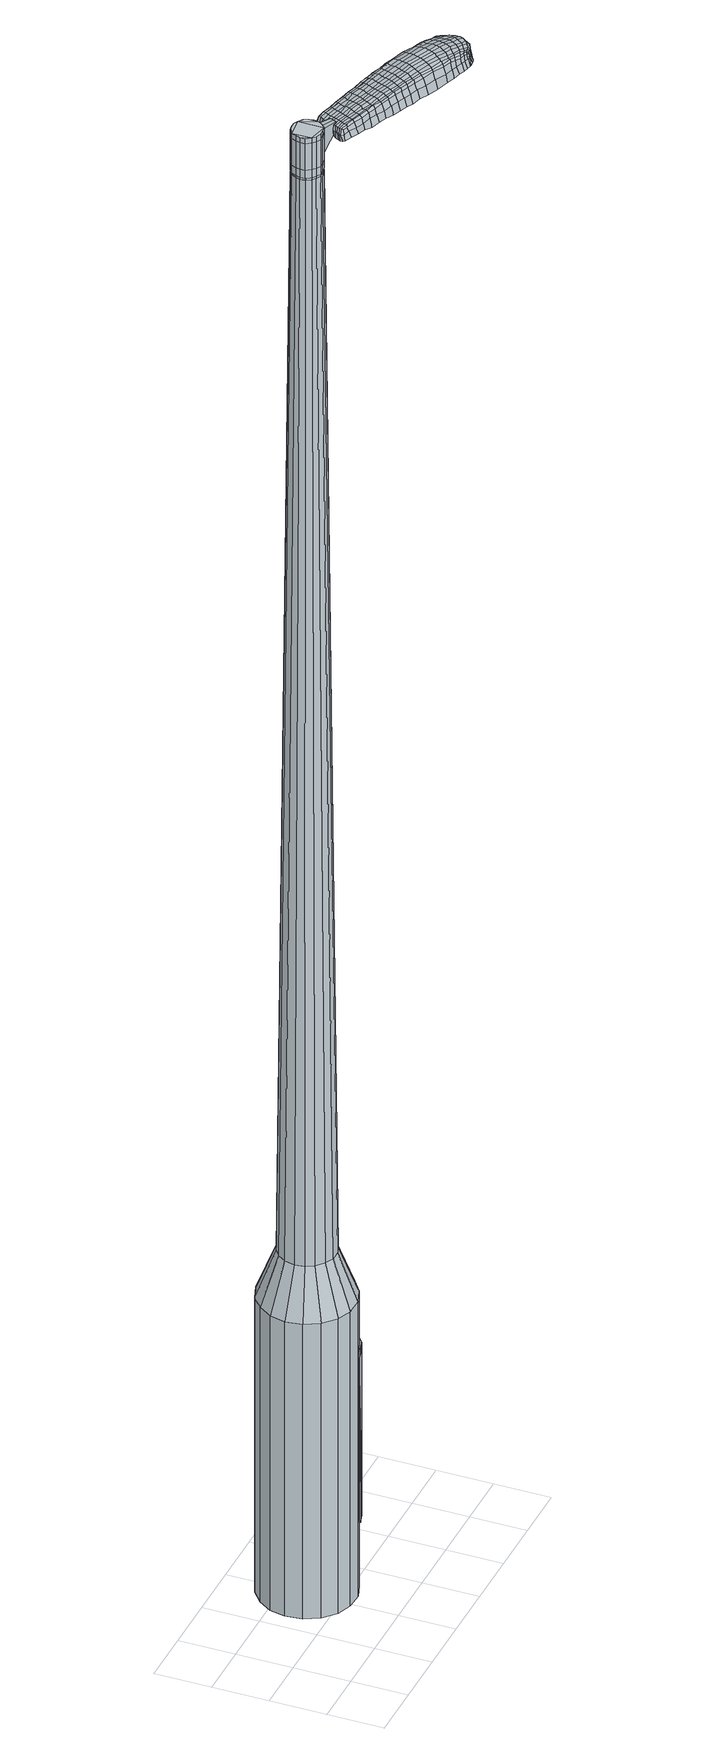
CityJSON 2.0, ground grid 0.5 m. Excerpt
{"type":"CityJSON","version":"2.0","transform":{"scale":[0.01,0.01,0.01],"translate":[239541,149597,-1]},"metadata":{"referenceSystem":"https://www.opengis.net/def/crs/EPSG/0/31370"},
"CityObjects":{
"object1":{"type":"GenericCityObject","attributes":{"cluster":904,"mean_distance_to_centroid":0.266,"new_centroid_x":239542.05,"new_centroid_y":149597.81,"mean_distance_to_camera":7.8,"H1":9.66,"H2":7.06,"Z_final":114.32,"cluster2":-1,"proj_x":239540.01,"proj_y":149602.81,"id_line":43031,"bearing_l":247.84,"distance":5.4,"orientation":"left","G_obj":337.84},"geometry":[{"type":"MultiSurface","lod":"2","boundaries":[[[0,1,2,3]],[[1,4,5,2]],[[4,6,7,5]],[[6,8,9,7]],[[8,10,11,9]],[[10,12,13,11]],[[12,14,15,13]],[[14,16,17,15]],[[16,18,19,17]],[[18,20,21,19]],[[20,22,23,21]],[[22,24,25,23]],[[24,26,27,25]],[[26,28,29,27]],[[28,30,31,29]],[[30,32,33,31]],[[32,34,35,33]],[[34,0,3,35]],[[36,37,38,39]],[[38,40,41,42]],[[41,43,42]],[[42,44,45,46]],[[45,47,46]],[[46,48,49,50]],[[49,51,50]],[[42,46,50,38]],[[50,52,39,38]],[[53,36,39]],[[2,5,7,35]],[[7,9,11,15]],[[11,13,15]],[[15,17,19,23]],[[19,21,23]],[[23,25,27,31]],[[27,29,31]],[[15,23,31,7]],[[31,33,35,7]],[[3,2,35]],[[1,0,54,55]],[[0,34,56,54]],[[34,32,57,56]],[[32,30,58,57]],[[30,28,59,58]],[[28,26,60,59]],[[26,24,61,60]],[[24,22,62,61]],[[22,20,63,62]],[[20,18,64,63]],[[18,16,65,64]],[[16,14,66,65]],[[14,12,67,66]],[[12,10,68,67]],[[10,8,69,68]],[[8,6,70,69]],[[6,4,71,70]],[[4,1,55,71]],[[55,54,72,73]],[[54,56,74,72]],[[56,57,75,74]],[[57,58,76,75]],[[58,59,77,76]],[[59,60,78,77]],[[60,61,79,78]],[[61,62,80,79]],[[62,63,81,80]],[[63,64,82,81]],[[64,65,83,82]],[[65,66,84,83]],[[66,67,85,84]],[[67,68,86,85]],[[68,69,87,86]],[[69,70,88,87]],[[70,71,89,88]],[[71,55,73,89]],[[90,91,92,73]],[[93,94,91,90]],[[95,96,94,93]],[[97,98,96,95]],[[77,99,98,97]],[[78,100,99,77]],[[79,101,100,78]],[[102,103,101,79]],[[104,105,103,102]],[[82,106,105,104]],[[83,107,106,82]],[[108,109,107,83]],[[85,110,109,108]],[[86,111,110,85]],[[112,113,111,86]],[[88,114,113,112]],[[115,116,114,88]],[[73,92,116,115]],[[117,118,119,120]],[[121,117,120,122]],[[123,121,122,124]],[[125,123,124,126]],[[127,125,126,128]],[[129,127,128,130]],[[131,129,130,132]],[[133,131,132,134]],[[135,133,134,136]],[[137,135,136,138]],[[139,137,138,140]],[[141,139,140,142]],[[143,141,142,144]],[[145,143,144,146]],[[147,145,146,148]],[[149,147,148,150]],[[72,90,73]],[[72,74,93,90]],[[74,75,95,93]],[[75,76,97,95]],[[76,77,97]],[[80,102,79]],[[80,81,104,102]],[[81,82,104]],[[84,108,83]],[[84,85,108]],[[87,112,86]],[[87,88,112]],[[89,115,88]],[[89,73,115]],[[151,92,91]],[[152,116,92]],[[152,114,116]],[[153,113,114]],[[153,111,113]],[[154,109,110]],[[154,107,109]],[[155,105,106]],[[155,156,103,105]],[[156,101,103]],[[157,98,99]],[[157,158,96,98]],[[158,159,94,96]],[[159,151,91,94]],[[39,52,149,160]],[[92,151,161,150]],[[53,39,160,118]],[[151,159,119,161]],[[36,53,118,117]],[[159,158,120,119]],[[37,36,117,121]],[[158,157,122,120]],[[38,37,121,123]],[[157,99,124,122]],[[40,38,123,125]],[[99,100,126,124]],[[41,40,125,127]],[[100,101,128,126]],[[43,41,127,129]],[[101,156,130,128]],[[42,43,129,131]],[[156,155,132,130]],[[44,42,131,133]],[[155,106,134,132]],[[45,44,133,135]],[[106,107,136,134]],[[47,45,135,137]],[[107,154,138,136]],[[46,47,137,139]],[[154,110,140,138]],[[48,46,139,141]],[[110,111,142,140]],[[49,48,141,143]],[[111,153,144,142]],[[51,49,143,145]],[[153,114,146,144]],[[50,51,145,147]],[[114,152,148,146]],[[52,50,147,149]],[[152,92,150,148]],[[149,150,162,163]],[[150,161,164,162]],[[161,119,165,164]],[[119,118,166,165]],[[118,160,167,166]],[[160,149,163,167]],[[168,169,170,171]],[[172,168,171,173]],[[168,172,174,175]],[[169,168,175,176]],[[177,178,179,180]],[[181,177,180,182]],[[177,181,183,184]],[[178,177,184,185]],[[186,187,188,189]],[[190,186,189,191]],[[186,190,192,193]],[[187,186,193,194]],[[195,196,197,198]],[[199,195,198,200]],[[195,199,201,202]],[[196,195,202,203]],[[204,205,206,207]],[[208,204,207,209]],[[204,208,210,211]],[[205,204,211,212]],[[213,214,215,216]],[[217,213,216,218]],[[213,217,219,220]],[[214,213,220,221]],[[222,223,224,225]],[[214,222,225,215]],[[222,214,221,226]],[[223,222,226,227]],[[228,229,230,231]],[[223,228,231,224]],[[228,223,227,232]],[[229,228,232,233]],[[234,172,173,235]],[[229,234,235,230]],[[234,229,233,236]],[[172,234,236,174]],[[237,238,239,240]],[[241,237,240,242]],[[237,241,243,244]],[[238,237,244,245]],[[246,247,248,249]],[[238,246,249,239]],[[246,238,245,250]],[[247,246,250,251]],[[252,253,254,255]],[[247,252,255,248]],[[252,247,251,256]],[[253,252,256,257]],[[258,259,260,261]],[[253,258,261,254]],[[258,253,257,262]],[[259,258,262,263]],[[264,169,176,265]],[[259,264,265,260]],[[264,259,263,266]],[[169,264,266,170]],[[267,268,269,270]],[[271,267,270,272]],[[267,271,273,274]],[[268,267,274,275]],[[276,277,278,279]],[[268,276,279,269]],[[276,268,275,280]],[[277,276,280,281]],[[282,283,284,285]],[[277,282,285,278]],[[282,277,281,286]],[[283,282,286,287]],[[288,181,182,289]],[[283,288,289,284]],[[288,283,287,290]],[[181,288,290,183]],[[291,292,293,294]],[[295,291,294,296]],[[291,295,297,298]],[[292,291,298,299]],[[300,301,302,303]],[[292,300,303,293]],[[300,292,299,304]],[[301,300,304,305]],[[306,307,308,309]],[[301,306,309,302]],[[306,301,305,310]],[[307,306,310,311]],[[312,313,314,315]],[[307,312,315,308]],[[312,307,311,316]],[[313,312,316,317]],[[318,178,185,319]],[[313,318,319,314]],[[318,313,317,320]],[[178,318,320,179]],[[321,207,206,322]],[[323,321,322,324]],[[321,323,325,326]],[[207,321,326,209]],[[327,323,324,328]],[[329,327,328,330]],[[327,329,331,332]],[[323,327,332,325]],[[333,329,330,334]],[[335,333,334,336]],[[333,335,337,338]],[[329,333,338,331]],[[339,335,336,340]],[[341,339,340,342]],[[339,341,343,344]],[[335,339,344,337]],[[345,341,342,346]],[[196,345,346,197]],[[345,196,203,347]],[[341,345,347,343]],[[348,349,194,193]],[[350,348,193,192]],[[348,350,351,352]],[[349,348,352,353]],[[354,355,353,352]],[[356,354,352,351]],[[354,356,357,358]],[[355,354,358,359]],[[360,361,359,358]],[[362,360,358,357]],[[360,362,363,364]],[[361,360,364,365]],[[366,367,365,364]],[[368,366,364,363]],[[366,368,201,199]],[[367,366,199,200]],[[369,370,371,372]],[[271,369,372,273]],[[369,271,272,373]],[[370,369,373,374]],[[375,190,191,376]],[[370,375,376,371]],[[375,370,374,377]],[[190,375,377,192]],[[378,379,380,381]],[[217,378,381,219]],[[378,217,218,382]],[[379,378,382,383]],[[384,385,386,387]],[[379,384,387,380]],[[384,379,383,388]],[[385,384,388,389]],[[390,187,194,391]],[[385,390,391,386]],[[390,385,389,392]],[[187,390,392,188]],[[393,394,395,396]],[[175,393,396,176]],[[393,175,174,397]],[[394,393,397,398]],[[399,400,401,402]],[[394,399,402,395]],[[399,394,398,403]],[[400,399,403,404]],[[405,198,197,406]],[[400,405,406,401]],[[405,400,404,407]],[[198,405,407,200]],[[408,409,410,411]],[[180,408,411,182]],[[408,180,179,412]],[[409,408,412,413]],[[414,202,201,415]],[[409,414,415,410]],[[414,409,413,416]],[[202,414,416,203]],[[417,418,419,420]],[[295,417,420,297]],[[417,295,296,421]],[[418,417,421,422]],[[423,208,209,424]],[[418,423,424,419]],[[423,418,422,425]],[[208,423,425,210]],[[426,427,428,429]],[[241,426,429,243]],[[426,241,242,430]],[[427,426,430,431]],[[432,433,434,435]],[[427,432,435,428]],[[432,427,431,436]],[[433,432,436,437]],[[438,205,212,439]],[[433,438,439,434]],[[438,433,437,440]],[[205,438,440,206]],[[441,442,431,430]],[[240,441,430,242]],[[441,240,239,443]],[[442,441,443,444]],[[445,446,437,436]],[[442,445,436,431]],[[445,442,444,447]],[[446,445,447,448]],[[449,322,206,440]],[[446,449,440,437]],[[449,446,448,450]],[[322,449,450,324]],[[451,452,453,454]],[[298,451,454,299]],[[451,298,297,420]],[[452,451,420,419]],[[455,326,325,456]],[[452,455,456,453]],[[455,452,419,424]],[[326,455,424,209]],[[457,458,444,443]],[[249,457,443,239]],[[457,249,248,459]],[[458,457,459,460]],[[461,462,448,447]],[[458,461,447,444]],[[461,458,460,463]],[[462,461,463,464]],[[465,328,324,450]],[[462,465,450,448]],[[465,462,464,466]],[[328,465,466,330]],[[467,468,469,470]],[[304,467,470,305]],[[467,304,299,454]],[[468,467,454,453]],[[471,332,331,472]],[[468,471,472,469]],[[471,468,453,456]],[[332,471,456,325]],[[473,474,460,459]],[[255,473,459,248]],[[473,255,254,475]],[[474,473,475,476]],[[477,478,464,463]],[[474,477,463,460]],[[477,474,476,479]],[[478,477,479,480]],[[481,334,330,466]],[[478,481,466,464]],[[481,478,480,482]],[[334,481,482,336]],[[483,484,485,486]],[[310,483,486,311]],[[483,310,305,470]],[[484,483,470,469]],[[487,338,337,488]],[[484,487,488,485]],[[487,484,469,472]],[[338,487,472,331]],[[489,490,476,475]],[[261,489,475,254]],[[489,261,260,491]],[[490,489,491,492]],[[493,494,480,479]],[[490,493,479,476]],[[493,490,492,495]],[[494,493,495,496]],[[497,340,336,482]],[[494,497,482,480]],[[497,494,496,498]],[[340,497,498,342]],[[499,500,501,502]],[[316,499,502,317]],[[499,316,311,486]],[[500,499,486,485]],[[503,344,343,504]],[[500,503,504,501]],[[503,500,485,488]],[[344,503,488,337]],[[505,506,492,491]],[[265,505,491,260]],[[505,265,176,396]],[[506,505,396,395]],[[507,508,496,495]],[[506,507,495,492]],[[507,506,395,402]],[[508,507,402,401]],[[509,346,342,498]],[[508,509,498,496]],[[509,508,401,406]],[[346,509,406,197]],[[510,511,413,412]],[[320,510,412,179]],[[510,320,317,502]],[[511,510,502,501]],[[512,347,203,416]],[[511,512,416,413]],[[512,511,501,504]],[[347,512,504,343]],[[513,514,374,373]],[[270,513,373,272]],[[513,270,269,515]],[[514,513,515,516]],[[517,350,192,377]],[[514,517,377,374]],[[517,514,516,518]],[[350,517,518,351]],[[519,520,521,522]],[[220,519,522,221]],[[519,220,219,381]],[[520,519,381,380]],[[523,524,525,526]],[[520,523,526,521]],[[523,520,380,387]],[[524,523,387,386]],[[527,349,353,528]],[[524,527,528,525]],[[527,524,386,391]],[[349,527,391,194]],[[529,530,516,515]],[[279,529,515,269]],[[529,279,278,531]],[[530,529,531,532]],[[533,356,351,518]],[[530,533,518,516]],[[533,530,532,534]],[[356,533,534,357]],[[535,536,537,538]],[[226,535,538,227]],[[535,226,221,522]],[[536,535,522,521]],[[539,540,541,542]],[[536,539,542,537]],[[539,536,521,526]],[[540,539,526,525]],[[543,355,359,544]],[[540,543,544,541]],[[543,540,525,528]],[[355,543,528,353]],[[545,546,532,531]],[[285,545,531,278]],[[545,285,284,547]],[[546,545,547,548]],[[549,362,357,534]],[[546,549,534,532]],[[549,546,548,550]],[[362,549,550,363]],[[551,552,553,554]],[[232,551,554,233]],[[551,232,227,538]],[[552,551,538,537]],[[555,556,557,558]],[[552,555,558,553]],[[555,552,537,542]],[[556,555,542,541]],[[559,361,365,560]],[[556,559,560,557]],[[559,556,541,544]],[[361,559,544,359]],[[561,562,548,547]],[[289,561,547,284]],[[561,289,182,411]],[[562,561,411,410]],[[563,368,363,550]],[[562,563,550,548]],[[563,562,410,415]],[[368,563,415,201]],[[564,565,398,397]],[[236,564,397,174]],[[564,236,233,554]],[[565,564,554,553]],[[566,567,404,403]],[[565,566,403,398]],[[566,565,553,558]],[[567,566,558,557]],[[568,367,200,407]],[[567,568,407,404]],[[568,567,557,560]],[[367,568,560,365]],[[569,570,571,572]],[[572,571,573,574]],[[575,573,571,576]],[[576,571,570,577]],[[578,579,580,581]],[[581,580,582,583]],[[584,582,580,585]],[[585,580,579,586]],[[587,588,589,590]],[[590,589,591,592]],[[593,591,589,594]],[[594,589,588,595]],[[596,597,598,599]],[[599,598,600,601]],[[602,600,598,603]],[[603,598,597,604]],[[605,606,607,608]],[[608,607,609,610]],[[611,609,607,612]],[[612,607,606,613]],[[614,615,616,617]],[[617,616,618,619]],[[620,618,616,621]],[[621,616,615,622]],[[623,624,625,626]],[[626,625,615,614]],[[622,615,625,627]],[[627,625,624,628]],[[629,630,631,632]],[[632,631,624,623]],[[628,624,631,633]],[[633,631,630,634]],[[574,573,635,636]],[[636,635,630,629]],[[634,630,635,637]],[[637,635,573,575]],[[638,639,640,641]],[[641,640,642,643]],[[644,642,640,645]],[[645,640,639,646]],[[647,648,649,650]],[[650,649,639,638]],[[646,639,649,651]],[[651,649,648,652]],[[653,654,655,656]],[[656,655,648,647]],[[652,648,655,657]],[[657,655,654,658]],[[659,660,661,662]],[[662,661,654,653]],[[658,654,661,663]],[[663,661,660,664]],[[577,570,665,666]],[[666,665,660,659]],[[664,660,665,667]],[[667,665,570,569]],[[668,669,670,671]],[[671,670,672,673]],[[674,672,670,675]],[[675,670,669,676]],[[677,678,679,680]],[[680,679,669,668]],[[676,669,679,681]],[[681,679,678,682]],[[683,684,685,686]],[[686,685,678,677]],[[682,678,685,687]],[[687,685,684,688]],[[583,582,689,690]],[[690,689,684,683]],[[688,684,689,691]],[[691,689,582,584]],[[692,693,694,695]],[[695,694,696,697]],[[698,696,694,699]],[[699,694,693,700]],[[701,702,703,704]],[[704,703,693,692]],[[700,693,703,705]],[[705,703,702,706]],[[707,708,709,710]],[[710,709,702,701]],[[706,702,709,711]],[[711,709,708,712]],[[713,714,715,716]],[[716,715,708,707]],[[712,708,715,717]],[[717,715,714,718]],[[586,579,719,720]],[[720,719,714,713]],[[718,714,719,721]],[[721,719,579,578]],[[605,608,722,723]],[[723,722,724,725]],[[726,724,722,727]],[[727,722,608,610]],[[725,724,728,729]],[[729,728,730,731]],[[732,730,728,733]],[[733,728,724,726]],[[731,730,734,735]],[[735,734,736,737]],[[738,736,734,739]],[[739,734,730,732]],[[737,736,740,741]],[[741,740,742,743]],[[744,742,740,745]],[[745,740,736,738]],[[743,742,746,747]],[[747,746,597,596]],[[604,597,746,748]],[[748,746,742,744]],[[595,749,750,594]],[[594,750,751,593]],[[752,751,750,753]],[[753,750,749,754]],[[754,755,756,753]],[[753,756,757,752]],[[758,757,756,759]],[[759,756,755,760]],[[760,761,762,759]],[[759,762,763,758]],[[764,763,762,765]],[[765,762,761,766]],[[766,767,768,765]],[[765,768,769,764]],[[602,769,768,600]],[[600,768,767,601]],[[770,771,772,773]],[[773,772,672,674]],[[673,672,772,774]],[[774,772,771,775]],[[592,591,776,777]],[[777,776,771,770]],[[775,771,776,778]],[[778,776,591,593]],[[779,780,781,782]],[[782,781,618,620]],[[619,618,781,783]],[[783,781,780,784]],[[785,786,787,788]],[[788,787,780,779]],[[784,780,787,789]],[[789,787,786,790]],[[595,588,791,792]],[[792,791,786,785]],[[790,786,791,793]],[[793,791,588,587]],[[794,795,796,797]],[[797,796,576,577]],[[575,576,796,798]],[[798,796,795,799]],[[800,801,802,803]],[[803,802,795,794]],[[799,795,802,804]],[[804,802,801,805]],[[596,599,806,807]],[[807,806,801,800]],[[805,801,806,808]],[[808,806,599,601]],[[809,810,811,812]],[[812,811,581,583]],[[578,581,811,813]],[[813,811,810,814]],[[602,603,815,816]],[[816,815,810,809]],[[814,810,815,817]],[[817,815,603,604]],[[818,819,820,821]],[[821,820,696,698]],[[697,696,820,822]],[[822,820,819,823]],[[610,609,824,825]],[[825,824,819,818]],[[823,819,824,826]],[[826,824,609,611]],[[827,828,829,644]],[[829,642,644]],[[643,642,829,830]],[[830,829,828,831]],[[832,833,834,835]],[[835,834,828,827]],[[831,828,834,836]],[[836,834,833,837]],[[613,606,838,839]],[[839,838,833,832]],[[837,833,838,840]],[[840,838,606,605]],[[831,841,830]],[[830,841,641,643]],[[638,641,841,842]],[[842,841,843]],[[837,844,845,836]],[[836,845,841,831]],[[843,841,845,846]],[[846,845,844,847]],[[605,723,848,840]],[[840,848,844,837]],[[847,844,848,849]],[[849,848,723,725]],[[850,851,852,853]],[[853,852,699,700]],[[698,699,852,821]],[[821,852,851,818]],[[726,727,854,855]],[[855,854,851,850]],[[818,851,854,825]],[[825,854,727,610]],[[843,856,842]],[[842,856,650,638]],[[647,650,856,857]],[[847,858,859,846]],[[846,859,856,843]],[[857,856,859,860]],[[860,859,858,861]],[[725,729,862,849]],[[849,862,858,847]],[[861,858,862,863]],[[863,862,729,731]],[[864,865,866,867]],[[867,866,705,706]],[[700,705,866,853]],[[853,866,865,850]],[[732,733,868,869]],[[869,868,865,864]],[[850,865,868,855]],[[855,868,733,726]],[[870,871,857]],[[857,871,656,647]],[[653,656,871,872]],[[872,871,870,873]],[[861,874,875,860]],[[860,875,870,857]],[[873,870,875,876]],[[876,875,874,877]],[[731,735,878,863]],[[863,878,874,861]],[[877,874,878,879]],[[879,878,735,737]],[[880,881,882,883]],[[883,882,711,712]],[[706,711,882,867]],[[867,882,881,864]],[[738,739,884,885]],[[885,884,881,880]],[[864,881,884,869]],[[869,884,739,732]],[[873,886,887,872]],[[872,887,662,653]],[[659,662,887,888]],[[888,887,886,889]],[[877,890,891,876]],[[876,891,886,873]],[[889,886,891,892]],[[892,891,890,893]],[[737,741,894,879]],[[879,894,890,877]],[[893,890,894,895]],[[895,894,741,743]],[[896,897,898,899]],[[899,898,717,718]],[[712,717,898,883]],[[883,898,897,880]],[[744,745,900,901]],[[901,900,897,896]],[[880,897,900,885]],[[885,900,745,738]],[[889,902,903,888]],[[888,903,666,659]],[[577,666,903,797]],[[797,903,902,794]],[[893,904,905,892]],[[892,905,902,889]],[[794,902,905,803]],[[803,905,904,800]],[[743,747,906,895]],[[895,906,904,893]],[[800,904,906,807]],[[807,906,747,596]],[[814,907,908,813]],[[813,908,721,578]],[[718,721,908,899]],[[899,908,907,896]],[[604,748,909,817]],[[817,909,907,814]],[[896,907,909,901]],[[901,909,748,744]],[[775,910,911,774]],[[774,911,671,673]],[[668,671,911,912]],[[912,911,910,913]],[[593,751,914,778]],[[778,914,910,775]],[[913,910,914,915]],[[915,914,751,752]],[[916,917,918,919]],[[919,918,621,622]],[[620,621,918,782]],[[782,918,917,779]],[[920,921,922,923]],[[923,922,917,916]],[[779,917,922,788]],[[788,922,921,785]],[[754,749,924,925]],[[925,924,921,920]],[[785,921,924,792]],[[792,924,749,595]],[[913,926,927,912]],[[912,927,680,668]],[[677,680,927,928]],[[928,927,926,929]],[[752,757,930,915]],[[915,930,926,913]],[[929,926,930,931]],[[931,930,757,758]],[[932,933,934,935]],[[935,934,627,628]],[[622,627,934,919]],[[919,934,933,916]],[[936,937,938,939]],[[939,938,933,932]],[[916,933,938,923]],[[923,938,937,920]],[[760,755,940,941]],[[941,940,937,936]],[[920,937,940,925]],[[925,940,755,754]],[[929,942,943,928]],[[928,943,686,677]],[[683,686,943,944]],[[944,943,942,945]],[[758,763,946,931]],[[931,946,942,929]],[[945,942,946,947]],[[947,946,763,764]],[[948,949,950,951]],[[951,950,633,634]],[[628,633,950,935]],[[935,950,949,932]],[[952,953,954,955]],[[955,954,949,948]],[[932,949,954,939]],[[939,954,953,936]],[[766,761,956,957]],[[957,956,953,952]],[[936,953,956,941]],[[941,956,761,760]],[[945,958,959,944]],[[944,959,690,683]],[[583,690,959,812]],[[812,959,958,809]],[[764,769,960,947]],[[947,960,958,945]],[[809,958,960,816]],[[816,960,769,602]],[[799,961,962,798]],[[798,962,637,575]],[[634,637,962,951]],[[951,962,961,948]],[[805,963,964,804]],[[804,964,961,799]],[[948,961,964,955]],[[955,964,963,952]],[[601,767,965,808]],[[808,965,963,805]],[[952,963,965,957]],[[957,965,767,766]],[[569,572,171,170]],[[572,574,173,171]],[[584,585,184,183]],[[585,586,185,184]],[[587,590,189,188]],[[590,592,191,189]],[[611,612,211,210]],[[612,613,212,211]],[[614,617,216,215]],[[617,619,218,216]],[[623,626,225,224]],[[626,614,215,225]],[[629,632,231,230]],[[632,623,224,231]],[[574,636,235,173]],[[636,629,230,235]],[[644,645,244,243]],[[645,646,245,244]],[[646,651,250,245]],[[651,652,251,250]],[[652,657,256,251]],[[657,658,257,256]],[[658,663,262,257]],[[663,664,263,262]],[[664,667,266,263]],[[667,569,170,266]],[[674,675,274,273]],[[675,676,275,274]],[[676,681,280,275]],[[681,682,281,280]],[[682,687,286,281]],[[687,688,287,286]],[[688,691,290,287]],[[691,584,183,290]],[[692,695,294,293]],[[695,697,296,294]],[[701,704,303,302]],[[704,692,293,303]],[[707,710,309,308]],[[710,701,302,309]],[[713,716,315,314]],[[716,707,308,315]],[[586,720,319,185]],[[720,713,314,319]],[[770,773,372,371]],[[773,674,273,372]],[[592,777,376,191]],[[777,770,371,376]],[[619,783,382,218]],[[783,784,383,382]],[[784,789,388,383]],[[789,790,389,388]],[[790,793,392,389]],[[793,587,188,392]],[[697,822,421,296]],[[822,823,422,421]],[[823,826,425,422]],[[826,611,210,425]],[[827,644,429,428]],[[644,243,429]],[[832,835,435,434]],[[835,827,428,435]],[[613,839,439,212]],[[839,832,434,439]],[[966,967,968,969]],[[970,971,969,968]],[[972,973,974,975]],[[976,977,978,979]],[[967,980,981,968]],[[982,970,968,981]],[[983,972,975,984]],[[985,986,977,976]],[[980,987,988,981]],[[988,989,982,981]],[[990,983,984,991]],[[992,986,985,993]],[[987,994,995,988]],[[995,996,989,988]],[[997,990,991,998]],[[999,992,993,1000]],[[1001,1002,1003,1004]],[[1005,1006,1002,1001]],[[1005,1007,1008,1006]],[[1007,1009,1010,1008]],[[1011,1012,1013,1014]],[[1015,1016,1012,1011]],[[1017,1018,1016,1015]],[[1019,1020,1018,1017]],[[1014,1003,1002,1011]],[[1011,1002,1006,1015]],[[1006,1008,1017,1015]],[[1008,1010,1019,1017]],[[975,974,971,970]],[[984,975,970,982]],[[989,991,984,982]],[[996,998,991,989]],[[976,979,973,972]],[[985,976,972,983]],[[993,985,983,990]],[[1000,993,990,997]],[[977,1001,1004,978]],[[986,1005,1001,977]],[[1007,1005,986,992]],[[1009,1007,992,999]],[[1021,1022,1023,1024]],[[1023,1025,1026,1027]],[[1023,1027,1028,1029]],[[1023,1029,1024]],[[1030,1021,1024,1031]],[[1032,1031,1024,1033]],[[1034,1033,1024]],[[1035,1023,1022,1036]],[[1037,1035,1036,1038]],[[1039,1037,1038,1040]],[[1041,1039,1040,1042]],[[1043,1041,1042,1044]],[[1044,1045,1046,1047]],[[1044,1047,1048,1049]],[[1044,1049,1050,1051]],[[1050,1052,1053,1054]],[[1050,1054,1055,1056]],[[1050,1056,1051]],[[1044,1051,1043]],[[1057,1058,1022,1021]],[[1059,1060,1025,1023]],[[1061,1062,1034,1024]],[[1058,1063,1036,1022]],[[1064,1059,1023,1035]],[[1063,1065,1038,1036]],[[1066,1064,1035,1037]],[[1065,1067,1040,1038]],[[1068,1066,1037,1039]],[[1067,1069,1042,1040]],[[1070,1068,1039,1041]],[[1069,1071,1044,1042]],[[1072,1070,1041,1043]],[[1071,1073,1045,1044]],[[1074,1075,1052,1050]],[[1076,1072,1043,1051]],[[1046,1045,1073,1077]],[[1047,1046,1077,1078]],[[1048,1047,1078,1079]],[[1049,1048,1079,1080]],[[1050,1049,1080,1074]],[[1081,1057,1021,1030]],[[1082,1081,1030,1031]],[[1083,1082,1031,1032]],[[1084,1083,1032,1033]],[[1062,1084,1033,1034]],[[1026,1025,1060,1085]],[[1053,1052,1075,1086]],[[1027,1026,1085,1087]],[[1028,1027,1087,1088]],[[1029,1028,1088,1089]],[[1024,1029,1089,1061]],[[1054,1053,1086,1090]],[[1055,1054,1090,1091]],[[1056,1055,1091,1092]],[[1051,1056,1092,1076]]]}]}
},
"vertices":[
[146,66,384],[139,54,384],[139,54,96],[146,66,96],[127,45,384],[127,45,96],[113,40,384],[113,40,96],[98,41,384],[98,41,96],[85,46,384],[85,46,96],[74,56,384],[74,56,96],[67,69,384],[67,69,96],[65,84,384],[65,84,96],[68,98,384],[68,98,96],[76,110,384],[76,110,96],[87,119,384],[87,119,96],[101,124,384],[101,124,96],[116,123,384],[116,123,96],[130,118,384],[130,118,96],[141,108,384],[141,108,96],[148,95,384],[148,95,96],[150,80,384],[150,80,96],[120,86,1524],[118,90,1524],[114,93,1524],[120,77,1524],[110,95,1524],[105,95,1524],[97,91,1524],[101,94,1524],[95,87,1524],[94,83,1524],[97,74,1524],[94,78,1524],[100,71,1524],[104,69,1524],[114,70,1524],[109,69,1524],[117,73,1524],[121,82,1524],[131,73,429],[126,65,429],[132,81,429],[131,90,429],[127,97,429],[121,103,429],[113,107,429],[104,107,429],[95,104,429],[89,99,429],[84,92,429],[82,83,429],[83,74,429],[87,67,429],[94,61,429],[102,57,429],[111,57,429],[119,60,429],[120,77,1483],[117,73,1483],[121,82,1483],[120,86,1483],[118,90,1483],[114,93,1483],[110,95,1483],[105,95,1483],[101,94,1483],[97,91,1483],[95,87,1483],[94,83,1483],[94,78,1483],[97,74,1483],[100,71,1483],[104,69,1483],[109,69,1483],[114,70,1483],[119,77,1483],[119,77,1485],[117,73,1485],[120,82,1483],[120,82,1485],[119,86,1483],[119,86,1485],[117,90,1483],[117,90,1485],[114,93,1485],[110,95,1485],[105,95,1485],[101,93,1483],[101,93,1485],[98,91,1483],[98,91,1485],[95,87,1485],[94,83,1485],[95,78,1483],[95,78,1485],[97,74,1485],[100,71,1485],[105,69,1483],[105,69,1485],[109,69,1485],[113,71,1483],[113,71,1485],[120,86,1519],[121,82,1519],[121,82,1493],[120,86,1493],[118,90,1519],[118,90,1493],[114,93,1519],[114,93,1493],[110,95,1519],[110,95,1493],[105,95,1519],[105,95,1493],[101,94,1519],[101,94,1493],[97,91,1519],[97,91,1493],[95,87,1519],[95,87,1493],[94,83,1519],[94,83,1493],[94,78,1519],[94,78,1493],[97,74,1519],[97,74,1493],[100,71,1519],[100,71,1493],[104,69,1519],[104,69,1493],[109,69,1519],[109,69,1493],[114,70,1519],[114,70,1493],[117,73,1519],[117,73,1493],[120,77,1485],[114,70,1485],[104,69,1485],[94,78,1485],[97,91,1485],[101,94,1485],[118,90,1485],[120,86,1485],[121,82,1485],[120,77,1519],[120,77,1493],[136,67,1513],[136,67,1518],[137,70,1513],[138,73,1513],[138,73,1518],[137,70,1518],[198,24,1519],[192,27,1518],[192,25,1509],[199,22,1510],[206,20,1519],[207,18,1510],[206,22,1526],[198,26,1525],[191,29,1525],[213,59,1519],[206,62,1518],[205,61,1525],[211,58,1525],[221,56,1519],[220,55,1526],[223,57,1510],[215,60,1510],[208,63,1509],[274,16,1519],[273,12,1519],[274,12,1513],[275,15,1513],[275,20,1519],[276,19,1513],[273,20,1524],[273,16,1524],[271,13,1524],[206,43,1530],[199,46,1529],[198,43,1529],[204,40,1530],[214,40,1531],[213,37,1531],[216,44,1530],[207,47,1530],[200,50,1529],[131,74,1512],[130,71,1512],[131,71,1517],[132,73,1517],[132,76,1512],[133,76,1517],[133,76,1506],[132,73,1506],[131,71,1506],[254,3,1519],[250,4,1519],[251,2,1512],[254,1,1512],[256,2,1518],[256,1,1512],[256,3,1522],[254,4,1523],[251,5,1524],[246,5,1519],[240,7,1519],[241,5,1512],[246,3,1512],[246,6,1524],[240,8,1525],[235,9,1519],[227,11,1519],[228,10,1511],[235,7,1511],[235,10,1526],[227,13,1526],[217,16,1519],[217,14,1510],[217,18,1526],[132,56,1513],[138,52,1513],[138,54,1518],[131,57,1517],[127,58,1512],[128,59,1516],[127,57,1506],[132,54,1507],[139,51,1507],[145,49,1514],[152,46,1515],[152,47,1520],[145,50,1519],[146,48,1507],[152,44,1507],[159,43,1515],[165,39,1516],[165,41,1522],[158,44,1521],[159,41,1508],[166,38,1508],[172,36,1517],[179,33,1517],[178,35,1524],[172,38,1523],[173,34,1508],[179,31,1509],[185,30,1518],[185,32,1524],[186,28,1509],[268,36,1519],[265,37,1519],[264,36,1524],[267,34,1523],[270,34,1518],[269,34,1522],[271,35,1512],[269,36,1512],[266,38,1512],[261,40,1519],[255,42,1519],[254,41,1525],[260,38,1524],[262,40,1512],[257,43,1512],[250,45,1519],[243,48,1519],[241,47,1526],[249,44,1526],[252,46,1511],[244,49,1511],[232,52,1519],[231,51,1526],[234,53,1510],[143,84,1513],[150,81,1513],[152,82,1507],[144,84,1507],[138,85,1512],[139,86,1506],[138,84,1516],[142,83,1517],[149,80,1518],[157,79,1514],[165,76,1515],[166,77,1507],[159,79,1507],[156,78,1519],[163,75,1520],[172,74,1515],[179,71,1516],[180,72,1508],[173,75,1508],[170,73,1521],[177,70,1522],[186,69,1517],[193,67,1517],[194,68,1509],[187,70,1508],[184,68,1523],[191,66,1524],[199,64,1518],[201,65,1509],[198,63,1524],[137,71,1519],[136,69,1519],[144,68,1520],[143,66,1520],[145,71,1520],[138,74,1519],[151,66,1522],[150,63,1522],[158,63,1523],[157,60,1523],[159,66,1523],[152,68,1521],[165,60,1524],[163,57,1524],[171,57,1525],[170,55,1525],[173,60,1525],[166,63,1524],[178,54,1526],[177,52,1526],[185,52,1527],[184,49,1527],[186,55,1527],[180,58,1526],[192,49,1528],[191,46,1528],[193,52,1528],[270,17,1527],[269,14,1527],[271,21,1526],[267,23,1527],[266,19,1528],[264,16,1528],[260,21,1529],[258,18,1529],[261,25,1528],[254,28,1530],[253,24,1530],[252,21,1530],[246,27,1531],[245,24,1531],[248,31,1530],[239,34,1531],[238,30,1531],[237,27,1531],[226,35,1531],[225,32,1531],[227,39,1531],[271,32,1518],[273,30,1519],[274,30,1513],[273,33,1513],[270,32,1523],[271,30,1523],[274,25,1519],[275,25,1513],[273,25,1524],[258,3,1518],[261,3,1518],[260,4,1523],[257,4,1523],[259,1,1513],[262,2,1513],[264,5,1519],[268,7,1519],[267,7,1524],[263,5,1523],[265,4,1513],[269,6,1513],[271,9,1519],[269,10,1524],[271,9,1513],[198,27,1528],[199,29,1528],[193,32,1528],[192,30,1527],[206,24,1528],[207,25,1529],[200,31,1529],[202,34,1530],[195,37,1529],[194,34,1528],[209,28,1529],[210,31,1530],[203,37,1530],[196,40,1529],[211,34,1531],[211,57,1528],[210,55,1529],[218,52,1529],[219,54,1528],[204,59,1527],[203,57,1528],[209,51,1529],[217,48,1530],[202,54,1528],[135,85,1512],[135,83,1512],[136,82,1517],[136,84,1517],[137,85,1506],[136,83,1506],[133,80,1512],[134,79,1517],[134,80,1506],[125,60,1512],[126,62,1512],[126,61,1506],[126,59,1506],[127,60,1517],[127,62,1517],[127,64,1512],[128,66,1512],[128,66,1506],[127,63,1506],[128,64,1517],[129,66,1517],[129,69,1512],[130,68,1506],[130,68,1517],[132,58,1519],[132,60,1519],[138,55,1520],[139,56,1520],[133,62,1519],[134,64,1519],[140,59,1520],[141,61,1520],[135,66,1519],[142,63,1520],[141,82,1519],[141,80,1519],[148,77,1520],[148,79,1520],[139,77,1519],[146,74,1520],[145,52,1521],[146,53,1521],[152,49,1522],[153,50,1522],[147,56,1521],[148,58,1521],[153,53,1522],[155,55,1523],[149,61,1522],[156,58,1523],[155,77,1521],[155,75,1521],[162,72,1522],[162,74,1522],[153,72,1521],[160,69,1522],[159,46,1523],[159,47,1523],[165,42,1524],[166,44,1524],[160,49,1523],[161,52,1524],[167,46,1525],[168,49,1525],[162,55,1524],[169,52,1525],[169,72,1523],[169,70,1523],[176,67,1524],[176,69,1524],[167,67,1524],[174,64,1525],[172,39,1525],[173,41,1525],[179,36,1526],[179,38,1526],[174,43,1526],[175,46,1526],[180,40,1527],[182,43,1527],[176,49,1526],[183,46,1527],[183,67,1525],[183,65,1525],[189,62,1526],[190,64,1526],[181,61,1526],[188,59,1527],[185,33,1527],[186,35,1527],[187,37,1527],[188,40,1528],[190,43,1528],[197,62,1527],[196,60,1527],[195,56,1528],[268,33,1525],[269,30,1525],[265,35,1526],[265,32,1526],[270,26,1526],[266,28,1527],[255,5,1525],[258,5,1525],[254,6,1526],[252,6,1525],[261,6,1525],[264,8,1526],[260,10,1527],[257,8,1526],[267,11,1526],[262,12,1527],[260,37,1526],[261,35,1527],[254,40,1527],[255,37,1528],[261,30,1528],[255,33,1529],[247,7,1526],[249,8,1527],[243,10,1528],[241,9,1527],[252,10,1527],[254,12,1528],[248,15,1529],[245,12,1528],[257,15,1528],[250,17,1530],[249,42,1528],[249,40,1529],[241,45,1528],[241,43,1529],[248,36,1529],[240,39,1530],[236,11,1528],[237,13,1528],[229,16,1529],[228,14,1528],[239,15,1529],[241,17,1530],[233,21,1530],[231,18,1530],[243,20,1530],[235,24,1531],[230,50,1529],[230,47,1529],[229,43,1530],[217,19,1528],[218,20,1529],[220,23,1530],[222,26,1530],[223,29,1531],[193,27,1509],[193,29,1518],[199,26,1518],[200,24,1509],[207,22,1519],[208,20,1510],[207,24,1525],[199,27,1525],[192,30,1525],[204,59,1525],[206,60,1518],[212,58,1518],[211,57,1525],[220,55,1519],[219,54,1525],[222,55,1510],[214,59,1509],[207,61,1509],[272,13,1513],[271,13,1519],[272,16,1519],[273,16,1513],[273,20,1519],[273,20,1513],[271,20,1524],[271,17,1524],[270,14,1524],[198,43,1528],[199,46,1528],[206,43,1529],[205,40,1529],[214,40,1529],[213,37,1529],[216,43,1529],[207,46,1529],[201,49,1528],[133,70,1516],[132,70,1512],[133,73,1512],[134,72,1516],[134,76,1512],[135,75,1516],[135,76,1506],[134,73,1506],[133,70,1506],[251,4,1512],[251,6,1519],[254,5,1518],[254,3,1512],[256,4,1518],[256,3,1512],[256,5,1522],[254,6,1523],[251,7,1523],[241,7,1512],[241,9,1519],[246,7,1519],[247,5,1512],[246,8,1524],[241,10,1525],[229,11,1511],[228,13,1519],[235,10,1519],[236,9,1511],[235,12,1525],[228,15,1526],[218,18,1519],[218,16,1510],[217,19,1526],[139,55,1518],[139,54,1513],[133,57,1513],[132,58,1517],[128,60,1512],[129,60,1515],[128,59,1506],[133,56,1506],[140,53,1507],[153,49,1520],[153,48,1514],[146,51,1514],[146,52,1519],[147,49,1507],[153,46,1507],[166,43,1522],[166,41,1516],[160,44,1515],[159,46,1521],[160,43,1508],[167,39,1508],[179,36,1523],[180,35,1517],[173,38,1516],[173,40,1522],[173,36,1508],[180,33,1508],[186,32,1517],[186,33,1524],[187,30,1509],[263,35,1523],[264,36,1519],[267,34,1518],[266,33,1523],[268,33,1518],[267,32,1522],[270,34,1512],[268,35,1512],[265,36,1512],[253,39,1525],[255,40,1519],[260,38,1519],[259,37,1524],[261,39,1512],[256,41,1512],[241,45,1526],[242,46,1519],[249,43,1519],[248,42,1525],[251,44,1511],[244,47,1511],[231,50,1519],[230,49,1526],[233,51,1510],[151,80,1507],[150,79,1513],[143,82,1513],[144,82,1506],[138,83,1512],[139,84,1506],[138,82,1515],[142,81,1517],[149,78,1518],[165,75,1507],[164,74,1514],[157,77,1514],[158,78,1507],[156,76,1519],[163,74,1520],[180,70,1508],[178,70,1516],[171,72,1515],[173,73,1508],[170,71,1521],[177,69,1522],[194,66,1508],[192,65,1517],[185,67,1516],[187,68,1508],[184,66,1522],[191,64,1523],[199,62,1517],[201,63,1509],[197,61,1524],[138,71,1518],[137,68,1518],[144,68,1519],[143,66,1519],[145,71,1519],[139,73,1518],[151,65,1520],[150,63,1520],[158,62,1521],[157,60,1521],[159,65,1521],[152,68,1520],[165,60,1523],[164,57,1523],[172,57,1524],[171,54,1524],[173,60,1524],[166,63,1523],[179,54,1525],[178,52,1525],[186,51,1526],[185,49,1526],[187,54,1526],[180,57,1525],[192,49,1527],[191,46,1527],[194,52,1527],[267,15,1526],[269,18,1526],[269,21,1525],[266,23,1526],[265,19,1526],[264,16,1526],[258,18,1528],[259,22,1528],[260,25,1527],[254,28,1528],[253,24,1529],[251,21,1529],[245,24,1530],[246,27,1530],[247,31,1529],[239,34,1530],[238,30,1530],[237,27,1530],[225,32,1530],[226,35,1530],[227,39,1530],[272,30,1513],[271,29,1518],[270,31,1518],[271,32,1512],[268,31,1523],[269,29,1523],[272,25,1519],[273,25,1513],[271,25,1523],[259,6,1523],[260,5,1518],[258,5,1518],[257,6,1523],[258,3,1512],[261,4,1512],[265,9,1523],[266,8,1519],[263,6,1519],[262,7,1523],[264,6,1513],[267,8,1513],[269,10,1519],[268,11,1524],[270,10,1513],[193,32,1527],[200,29,1527],[199,28,1527],[193,31,1526],[207,25,1527],[208,26,1528],[196,37,1528],[202,35,1528],[201,32,1528],[194,35,1527],[209,28,1528],[210,31,1529],[203,37,1529],[197,40,1528],[212,34,1529],[218,51,1528],[210,54,1527],[210,56,1527],[218,53,1527],[204,58,1526],[203,57,1527],[209,51,1528],[217,47,1528],[202,53,1527],[137,81,1516],[137,82,1512],[137,83,1512],[138,82,1516],[138,84,1506],[138,82,1506],[135,79,1512],[136,78,1516],[136,79,1506],[128,60,1506],[128,61,1512],[127,60,1512],[129,60,1516],[129,61,1516],[131,65,1506],[130,65,1512],[129,63,1512],[129,62,1506],[130,63,1516],[131,65,1516],[131,68,1512],[132,67,1506],[132,68,1516],[133,59,1518],[139,56,1519],[140,56,1519],[135,64,1518],[134,61,1518],[140,59,1519],[141,61,1519],[136,66,1518],[142,63,1519],[148,77,1519],[141,80,1518],[142,80,1518],[148,78,1519],[140,77,1518],[147,74,1519],[146,53,1520],[153,50,1521],[148,58,1520],[147,56,1520],[154,53,1521],[155,55,1521],[149,60,1520],[156,58,1521],[162,72,1521],[155,74,1520],[155,75,1520],[162,73,1521],[154,71,1520],[161,69,1521],[160,47,1522],[160,46,1522],[166,43,1523],[167,44,1523],[162,52,1522],[161,50,1522],[168,47,1523],[169,49,1524],[163,55,1523],[170,52,1524],[176,67,1523],[169,69,1522],[169,70,1522],[176,68,1523],[168,66,1522],[175,63,1523],[173,41,1524],[173,40,1524],[180,37,1525],[180,38,1525],[175,46,1525],[174,44,1524],[181,41,1525],[182,43,1526],[177,49,1525],[183,46,1526],[190,62,1525],[183,64,1524],[183,65,1524],[190,63,1525],[182,61,1524],[188,58,1525],[187,35,1526],[186,34,1526],[189,40,1527],[188,38,1526],[190,43,1527],[197,59,1526],[197,61,1526],[195,56,1526],[267,30,1524],[266,32,1524],[263,34,1525],[264,32,1525],[269,26,1525],[265,27,1525],[254,8,1525],[257,7,1524],[255,6,1524],[252,7,1525],[260,11,1526],[263,10,1525],[260,8,1524],[257,9,1525],[266,12,1525],[262,13,1526],[260,34,1526],[259,36,1526],[253,38,1526],[254,37,1527],[260,30,1526],[254,32,1527],[243,11,1527],[249,9,1526],[247,9,1526],[242,11,1526],[248,15,1528],[254,13,1527],[251,11,1526],[245,13,1527],[256,15,1527],[250,18,1528],[248,39,1527],[248,41,1527],[240,44,1527],[240,42,1528],[248,35,1528],[240,38,1529],[230,17,1528],[237,14,1527],[236,13,1527],[228,16,1527],[233,21,1529],[241,18,1529],[239,15,1528],[231,19,1528],[243,21,1529],[235,24,1530],[229,47,1528],[230,48,1528],[228,43,1529],[219,21,1528],[218,20,1528],[222,26,1529],[220,23,1529],[223,29,1530],[128,59,1508],[131,65,1508],[160,52,1509],[157,44,1509],[180,43,1510],[177,35,1510],[216,27,1512],[213,19,1512],[196,25,1511],[200,34,1511],[233,20,1513],[246,16,1514],[242,8,1514],[230,12,1513],[133,71,1508],[163,59,1509],[183,51,1510],[220,36,1512],[203,43,1511],[237,29,1513],[249,24,1514],[136,77,1508],[166,66,1509],[186,59,1510],[223,44,1512],[207,51,1511],[252,32,1514],[240,38,1513],[138,84,1508],[169,73,1509],[190,67,1510],[227,53,1512],[210,60,1511],[256,40,1514],[244,46,1513],[258,11,1514],[263,11,1514],[261,4,1514],[255,3,1514],[261,19,1514],[266,17,1514],[265,27,1514],[269,24,1514],[268,34,1514],[271,30,1514],[269,11,1515],[273,13,1515],[272,12,1515],[267,7,1515],[270,15,1515],[273,14,1515],[272,19,1515],[274,15,1515],[274,23,1515],[274,16,1515],[139,111,334],[142,108,334],[142,108,165],[132,118,171],[139,111,165],[137,113,165],[135,115,166],[133,117,167],[132,118,169],[137,113,334],[135,115,333],[133,117,332],[132,118,331],[132,118,328],[149,95,165],[149,95,334],[151,80,165],[151,80,334],[148,65,165],[148,65,334],[140,53,165],[140,53,334],[128,43,165],[128,43,334],[124,42,334],[120,41,334],[118,40,333],[116,39,332],[115,39,331],[114,39,328],[124,42,165],[114,39,171],[115,39,169],[116,39,167],[118,40,166],[120,41,165],[137,109,334],[140,106,334],[140,106,165],[137,109,165],[130,116,171],[130,116,328],[146,94,334],[146,94,165],[148,80,334],[148,80,165],[145,67,334],[145,67,165],[138,55,334],[138,55,165],[127,46,334],[127,46,165],[123,45,334],[113,41,328],[113,41,171],[123,45,165],[120,43,334],[117,43,333],[115,42,332],[114,41,331],[135,111,334],[133,113,333],[131,115,332],[130,115,331],[135,111,165],[114,41,169],[133,113,166],[131,115,167],[130,115,169],[115,42,167],[117,43,166],[120,43,165]
]}
